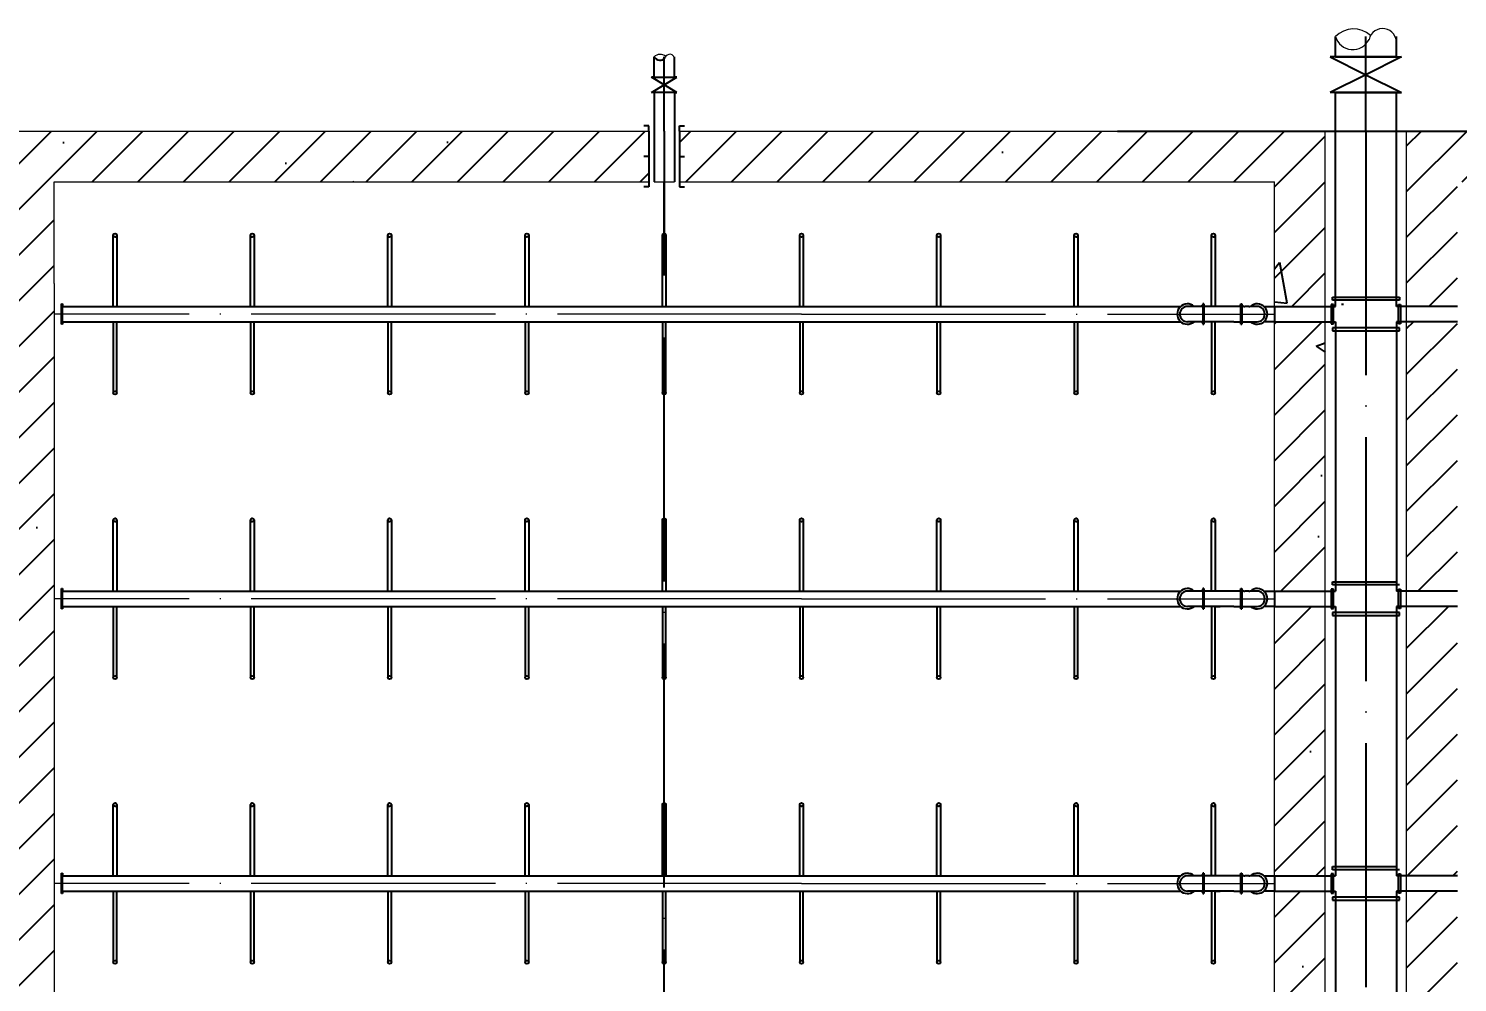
# Model space of a CAD drawing. Header units: millimetres. Extents: x 279 to 2876, y -494 to 1800.
# Drawn here: x 1136.1 to 1276.6, y 333.7 to 427.5 of the extents above; entities that cross this region are included whole.
import ezdxf

# ---------------------------------------------------------------- set-up
doc = ezdxf.new("R2010")
doc.units = ezdxf.units.MM
doc.linetypes.add('ACAD_ISO04W100', pattern=[30, 24, -3, 0, -3])
doc.layers.add('图层1', color=1, linetype='Continuous', lineweight=25, plot=False)
doc.layers.add('图层2', color=5, linetype='Continuous', lineweight=25, plot=False)
doc.layers.add('图层3', color=2, linetype='Continuous')
doc.styles.get("Standard").update_dxf_attribs({"font": 'txt', "bigfont": 'gbcbig.shx'})
doc.dimstyles.new('副本 ISO-25', dxfattribs={"dimtxt": 2.5, "dimasz": 2.5, "dimexe": 2, "dimexo": 2, "dimtad": 1, "dimlfac": 100, "dimtxsty": 'Standard', "dimblk": 'ARCHTICK', "dimcen": 2.5, "dimadec": 0, "dimazin": 0, "dimtfac": 1, "dimtmove": 0, "dimatfit": 3, "dimfxl": 1, "dimarcsym": 0})

# ---------------------------------------------------------------- blocks, each defined once
blk = doc.blocks.new('_ArchTick')
at = {"color": 0, "linetype": 'ByBlock', "const_width": 0.15}
blk.add_lwpolyline([(-0.5, -0.5), (0.5, 0.5)], dxfattribs=at)
blk = doc.blocks.new('*D76')
at = {"layer": '图层3', "color": 0, "lineweight": -2, "transparency": 16777216}
for p, q in [((1410.03, 417.44), (1410.03, 427.02)), ((1243.14, 417.44), (1412.03, 417.44)), ((1410.03, 412.44), (1410.03, 417.44)), ((1398.57, 412.44), (1412.03, 412.44))]:
    blk.add_line(p, q, dxfattribs=at)
at = {"layer": '图层3', "color": 0, "lineweight": -2, "transparency": 16777216, "xscale": 2.5, "yscale": 2.5, "zscale": 2.5}
for p, rotation in [((1410.03, 417.44), 90), ((1410.03, 412.44), 270)]:
    blk.add_blockref('_ArchTick', p, dxfattribs=dict(at, rotation=rotation))
at = {"layer": '图层3', "color": 0, "transparency": 16777216, "insert": (1408.15, 423.48), "char_height": 2.5, "attachment_point": 5, "rotation": 90}
blk.add_mtext('500', dxfattribs=at)

msp = doc.modelspace()

# ---------------------------------------------------------------- hatches: boundary and pattern name
at = {"layer": '图层3'}
h = msp.add_hatch(dxfattribs=at)
h.set_pattern_fill('ANSI31', color=256, style=0)
h.set_pattern_definition([(45, (155.4213, -677.7282), (-2.245064, 2.245064), [])])
h.paths.add_polyline_path([(1020.5659, 162.43685), (1020.5659, 157.43685), (1067.0659, 157.43685), (1067.0659, 162.43685)])
h.paths.add_polyline_path([(1070.0659, 162.43685), (1070.0659, 157.43685), (1116.5659, 157.43685), (1116.5659, 162.43685)])
h.paths.add_polyline_path([(1003.5659, 157.43685), (1016.5659, 157.43685), (1016.5659, 162.43685), (1008.5659, 162.43685), (1008.5659, 172.43685), (1008.5659, 174.68685), (1003.5659, 174.68685), (1003.5659, 167.43685), (1003.5659, 162.43685)])
h.paths.add_polyline_path([(1003.5659, 176.18685), (1008.5659, 176.18685), (1008.5659, 202.68685), (1003.5659, 202.68685)])
h.paths.add_polyline_path([(1008.5659, 407.43685), (1008.5659, 412.43685), (1022.26142, 412.43685), (1027.26379, 417.43685), (1003.5659, 417.43685), (1003.5659, 400.18685), (1008.5659, 400.18685), (1008.5659, 402.43685)])
h.paths.add_polyline_path([(1027.26379, 417.43685), (1022.26142, 412.43685), (1033.1433, 412.43685), (1038.14568, 417.43685)])
h.paths.add_polyline_path([(1038.14568, 417.43685), (1033.1433, 412.43685), (1067.0659, 412.43685), (1067.0659, 417.43685)])
h.paths.add_polyline_path([(1003.5659, 372.18685), (1008.5659, 372.18685), (1008.5659, 398.68685), (1003.5659, 398.68685)])
h.paths.add_polyline_path([(1008.5659, 370.68685), (1003.5659, 370.68685), (1003.5659, 344.18685), (1008.5659, 344.18685)])
h.paths.add_polyline_path([(1008.5659, 342.68685), (1003.5659, 342.68685), (1003.5659, 316.18685), (1008.5659, 316.18685)])
h.paths.add_polyline_path([(1008.5659, 314.68685), (1003.5659, 314.68685), (1003.5659, 288.18685), (1008.5659, 288.18685)])
h.paths.add_polyline_path([(1003.5659, 260.18685), (1008.5659, 260.18685), (1008.5659, 286.68685), (1003.5659, 286.68685)])
h.paths.add_polyline_path([(1003.5659, 232.18685), (1008.5659, 232.18685), (1008.5659, 258.68685), (1003.5659, 258.68685)])
h.paths.add_polyline_path([(1008.5659, 230.68685), (1003.5659, 230.68685), (1003.5659, 204.18685), (1008.5659, 204.18685)])
h.paths.add_polyline_path([(1133.5659, 407.43685), (1133.5659, 412.43685), (1133.5659, 417.43685), (1070.0659, 417.43685), (1070.0659, 412.43685), (1128.5659, 412.43685), (1128.5659, 402.43685), (1128.5659, 162.43685), (1120.5659, 162.43685), (1120.5659, 157.43685), (1133.5659, 157.43685)])
h.paths.add_polyline_path([(1138.5659, 412.43685), (1197.0659, 412.43685), (1197.0659, 417.43685), (1133.5659, 417.43685), (1133.5659, 412.43685), (1133.5659, 402.43685), (1133.5659, 157.43685), (1146.5659, 157.43685), (1146.5659, 162.43685), (1138.5659, 162.43685), (1138.5659, 402.43685)])
h.paths.add_polyline_path([(1258.5659, 412.43685), (1258.5659, 407.43685), (1258.5659, 402.43685), (1258.5659, 400.18685), (1263.5659, 400.18685), (1263.5659, 417.43685), (1200.0659, 417.43685), (1200.0659, 412.43685)])
h.paths.add_polyline_path([(1258.5659, 372.18685), (1263.5659, 372.18685), (1263.5659, 398.68685), (1258.5659, 398.68685)])
h.paths.add_polyline_path([(1258.5659, 344.18685), (1263.5659, 344.18685), (1263.5659, 370.68685), (1258.5659, 370.68685)])
h.paths.add_polyline_path([(1258.5659, 316.18685), (1263.5659, 316.18685), (1263.5659, 342.68685), (1258.5659, 342.68685)])
h.paths.add_polyline_path([(1258.5659, 288.18685), (1263.5659, 288.18685), (1263.5659, 314.68685), (1258.5659, 314.68685)])
h.paths.add_polyline_path([(1258.5659, 260.18685), (1263.5659, 260.18685), (1263.5659, 286.68685), (1258.5659, 286.68685)])
h.paths.add_polyline_path([(1263.5659, 258.68685), (1258.5659, 258.68685), (1258.5659, 232.18685), (1263.5659, 232.18685)])
h.paths.add_polyline_path([(1263.5659, 230.68685), (1258.5659, 230.68685), (1258.5659, 204.18685), (1263.5659, 204.18685)])
h.paths.add_polyline_path([(1258.5659, 176.18685), (1263.5659, 176.18685), (1263.5659, 202.68685), (1258.5659, 202.68685)])
h.paths.add_polyline_path([(1258.5659, 162.43685), (1250.5659, 162.43685), (1250.5659, 157.43685), (1263.5659, 157.43685), (1263.5659, 162.43685), (1263.5659, 172.43685), (1263.5659, 174.68685), (1258.5659, 174.68685)])
h.paths.add_polyline_path([(1246.5659, 157.43685), (1246.5659, 162.43685), (1200.0659, 162.43685), (1200.0659, 157.43685)])
h.paths.add_polyline_path([(1150.5659, 162.43685), (1150.5659, 157.43685), (1197.0659, 157.43685), (1197.0659, 162.43685)])
h.paths.add_polyline_path([(1276.56598, 162.43685), (1276.56598, 172.43685), (1276.56598, 174.68685), (1271.56598, 174.68685), (1271.56598, 167.43685), (1271.56598, 162.43685), (1271.56598, 157.43685), (1284.56598, 157.43685), (1284.56598, 162.43685)])
h.paths.add_polyline_path([(1288.56598, 162.43685), (1288.56598, 157.43685), (1335.06598, 157.43685), (1335.06598, 162.43685)])
h.paths.add_polyline_path([(1338.06598, 162.43685), (1338.06598, 157.43685), (1384.56598, 157.43685), (1384.56598, 162.43685)], flags=17)
h.paths.add_polyline_path([(1276.56598, 202.68685), (1271.56598, 202.68685), (1271.56598, 176.18685), (1276.56598, 176.18685)])
h.paths.add_polyline_path([(1271.56598, 204.18685), (1276.56598, 204.18685), (1276.56598, 230.68685), (1271.56598, 230.68685)])
h.paths.add_polyline_path([(1271.56598, 232.18685), (1276.56598, 232.18685), (1276.56598, 258.68685), (1271.56598, 258.68685)])
h.paths.add_polyline_path([(1276.56598, 286.68685), (1271.56598, 286.68685), (1271.56598, 260.18685), (1276.56598, 260.18685)])
h.paths.add_polyline_path([(1276.56598, 314.68685), (1271.56598, 314.68685), (1271.56598, 288.18685), (1276.56598, 288.18685)])
h.paths.add_polyline_path([(1271.56598, 316.18685), (1276.56598, 316.18685), (1276.56598, 342.68685), (1271.56598, 342.68685)])
h.paths.add_polyline_path([(1271.56598, 344.18685), (1276.56598, 344.18685), (1276.56598, 370.68685), (1271.56598, 370.68685)])
h.paths.add_polyline_path([(1276.56598, 398.68685), (1271.56598, 398.68685), (1271.56598, 372.18685), (1276.56598, 372.18685)])
h.paths.add_polyline_path([(1276.56598, 412.43685), (1335.06598, 412.43685), (1335.06598, 417.43685), (1271.56598, 417.43685), (1271.56598, 400.18685), (1276.56598, 400.18685), (1276.56598, 402.43685), (1276.56598, 407.43685)])
h.paths.add_polyline_path([(1338.06598, 417.43685), (1338.06598, 412.43685), (1396.56598, 412.43685), (1396.56598, 402.43685), (1396.56598, 162.43685), (1388.56598, 162.43685), (1388.56598, 157.43685), (1401.56598, 157.43685), (1401.56598, 407.43685), (1401.56598, 412.43685), (1401.56598, 417.43685)])
h = msp.add_hatch(dxfattribs=at)
h.set_pattern_fill('AR-CONC', color=256, scale=0.25, style=0)
h.set_pattern_definition([(50, (155.42, -677.73), (45.5462, -3.9848), [4.7625, -52.3875]), (355, (155.42, -677.73), (-8.8107, 47.7642), [3.81, -41.91]), (100.451, (159.217, -678.06), (36.7356, 43.7792), [4.0475, -44.5225]), (46.1842, (155.42, -665.03), (67.7698, -10.5106), [7.1437, -78.5812]), (96.6356, (161.07, -665.904), (59.351, 61.8564), [6.0713, -66.7837]), (351.184, (155.42, -665.03), (59.3512, 61.8563), [5.715, -62.865]), (21, (161.77, -668.203), (37.9037, -25.5664), [4.7625, -52.3875]), (326, (161.77, -668.203), (15.4505, 46.047), [3.81, -41.91]), (71.4514, (164.93, -670.334), (53.3541, 20.4807), [4.0475, -44.5225]), (37.5, (155.421, -677.728), (0.77215, 21.13876), [0, -41.402, 0, -42.545, 0, -42.06875]), (7.5, (155.421, -677.728), (16.70492, 25.04514), [0, -24.257, 0, -40.4495, 0, -16.03375]), (327.5, (141.26, -677.728), (33.89765, -1.43219), [0, -15.875, 0, -49.53, 0, -65.7225]), (317.5, (134.91, -677.728), (37.0323, 6.3566), [0, -20.6375, 0, -32.893, 0, -46.6725])])
h.paths.add_polyline_path([(1008.5659, 398.68685), (1003.5659, 398.68685), (1003.5659, 372.18685), (1008.5659, 372.18685)])
h.paths.add_polyline_path([(1008.5659, 412.43685), (1022.26142, 412.43685), (1027.26379, 417.43685), (1003.5659, 417.43685), (1003.5659, 400.18685), (1008.5659, 400.18685), (1008.5659, 402.43685), (1008.5659, 407.43685)])
h.paths.add_polyline_path([(1067.0659, 417.43685), (1038.14568, 417.43685), (1033.1433, 412.43685), (1067.0659, 412.43685)])
h.paths.add_polyline_path([(1038.14568, 417.43685), (1027.26379, 417.43685), (1022.26142, 412.43685), (1033.1433, 412.43685)])
h.paths.add_polyline_path([(1133.5659, 417.43685), (1070.0659, 417.43685), (1070.0659, 412.43685), (1128.5659, 412.43685), (1128.5659, 402.43685), (1128.5659, 162.43685), (1120.5659, 162.43685), (1120.5659, 157.43685), (1133.5659, 157.43685), (1133.5659, 407.43685), (1133.5659, 412.43685)])
h.paths.add_polyline_path([(1116.5659, 162.43685), (1070.0659, 162.43685), (1070.0659, 157.43685), (1116.5659, 157.43685)])
h.paths.add_polyline_path([(1067.0659, 162.43685), (1020.5659, 162.43685), (1020.5659, 157.43685), (1067.0659, 157.43685)])
h.paths.add_polyline_path([(1008.5659, 172.43685), (1008.5659, 174.68685), (1003.5659, 174.68685), (1003.5659, 167.43685), (1003.5659, 162.43685), (1003.5659, 157.43685), (1016.5659, 157.43685), (1016.5659, 162.43685), (1008.5659, 162.43685)])
h.paths.add_polyline_path([(1008.5659, 202.68685), (1003.5659, 202.68685), (1003.5659, 176.18685), (1008.5659, 176.18685)])
h.paths.add_polyline_path([(1008.5659, 230.68685), (1003.5659, 230.68685), (1003.5659, 204.18685), (1008.5659, 204.18685)])
h.paths.add_polyline_path([(1008.5659, 258.68685), (1003.5659, 258.68685), (1003.5659, 232.18685), (1008.5659, 232.18685)])
h.paths.add_polyline_path([(1008.5659, 286.68685), (1003.5659, 286.68685), (1003.5659, 260.18685), (1008.5659, 260.18685)])
h.paths.add_polyline_path([(1008.5659, 314.68685), (1003.5659, 314.68685), (1003.5659, 288.18685), (1008.5659, 288.18685)])
h.paths.add_polyline_path([(1008.5659, 342.68685), (1003.5659, 342.68685), (1003.5659, 316.18685), (1008.5659, 316.18685)])
h.paths.add_polyline_path([(1008.5659, 370.68685), (1003.5659, 370.68685), (1003.5659, 344.18685), (1008.5659, 344.18685)])
h.paths.add_polyline_path([(1138.5659, 402.43685), (1138.5659, 412.43685), (1197.0659, 412.43685), (1197.0659, 417.43685), (1133.5659, 417.43685), (1133.5659, 412.43685), (1133.5659, 402.43685), (1133.5659, 157.43685), (1146.5659, 157.43685), (1146.5659, 162.43685), (1138.5659, 162.43685)])
h.paths.add_polyline_path([(1263.5659, 417.43685), (1200.0659, 417.43685), (1200.0659, 412.43685), (1258.5659, 412.43685), (1258.5659, 407.43685), (1258.5659, 402.43685), (1258.5659, 400.18685), (1263.5659, 400.18685)])
h.paths.add_polyline_path([(1263.5659, 398.68685), (1258.5659, 398.68685), (1258.5659, 372.18685), (1263.5659, 372.18685)])
h.paths.add_polyline_path([(1263.5659, 370.68685), (1258.5659, 370.68685), (1258.5659, 344.18685), (1263.5659, 344.18685)])
h.paths.add_polyline_path([(1263.5659, 342.68685), (1258.5659, 342.68685), (1258.5659, 316.18685), (1263.5659, 316.18685)])
h.paths.add_polyline_path([(1276.56598, 342.68685), (1271.56598, 342.68685), (1271.56598, 316.18685), (1276.56598, 316.18685)])
h.paths.add_polyline_path([(1276.56598, 370.68685), (1271.56598, 370.68685), (1271.56598, 344.18685), (1276.56598, 344.18685)])
h.paths.add_polyline_path([(1276.56598, 398.68685), (1271.56598, 398.68685), (1271.56598, 372.18685), (1276.56598, 372.18685)])
h.paths.add_polyline_path([(1276.56598, 412.43685), (1335.06598, 412.43685), (1335.06598, 417.43685), (1271.56598, 417.43685), (1271.56598, 400.18685), (1276.56598, 400.18685), (1276.56598, 402.43685), (1276.56598, 407.43685)])
h.paths.add_polyline_path([(1263.5659, 314.68685), (1258.5659, 314.68685), (1258.5659, 288.18685), (1263.5659, 288.18685)])
h.paths.add_polyline_path([(1276.56598, 314.68685), (1271.56598, 314.68685), (1271.56598, 288.18685), (1276.56598, 288.18685)])
h.paths.add_polyline_path([(1276.56598, 286.68685), (1271.56598, 286.68685), (1271.56598, 260.18685), (1276.56598, 260.18685)])
h.paths.add_polyline_path([(1263.5659, 286.68685), (1258.5659, 286.68685), (1258.5659, 260.18685), (1263.5659, 260.18685)])
h.paths.add_polyline_path([(1263.5659, 258.68685), (1258.5659, 258.68685), (1258.5659, 232.18685), (1263.5659, 232.18685)])
h.paths.add_polyline_path([(1276.56598, 258.68685), (1271.56598, 258.68685), (1271.56598, 232.18685), (1276.56598, 232.18685)])
h.paths.add_polyline_path([(1276.56598, 230.68685), (1271.56598, 230.68685), (1271.56598, 204.18685), (1276.56598, 204.18685)])
h.paths.add_polyline_path([(1263.5659, 230.68685), (1258.5659, 230.68685), (1258.5659, 204.18685), (1263.5659, 204.18685)])
h.paths.add_polyline_path([(1263.5659, 202.68685), (1258.5659, 202.68685), (1258.5659, 176.18685), (1263.5659, 176.18685)])
h.paths.add_polyline_path([(1276.56598, 202.68685), (1271.56598, 202.68685), (1271.56598, 176.18685), (1276.56598, 176.18685)])
h.paths.add_polyline_path([(1246.5659, 162.43685), (1200.0659, 162.43685), (1200.0659, 157.43685), (1246.5659, 157.43685)])
h.paths.add_polyline_path([(1263.5659, 162.43685), (1263.5659, 172.43685), (1263.5659, 174.68685), (1258.5659, 174.68685), (1258.5659, 162.43685), (1250.5659, 162.43685), (1250.5659, 157.43685), (1263.5659, 157.43685)])
h.paths.add_polyline_path([(1284.56598, 162.43685), (1276.56598, 162.43685), (1276.56598, 172.43685), (1276.56598, 174.68685), (1271.56598, 174.68685), (1271.56598, 167.43685), (1271.56598, 162.43685), (1271.56598, 157.43685), (1284.56598, 157.43685)])
h.paths.add_polyline_path([(1335.06598, 162.43685), (1288.56598, 162.43685), (1288.56598, 157.43685), (1335.06598, 157.43685)])
h.paths.add_polyline_path([(1197.0659, 162.43685), (1150.5659, 162.43685), (1150.5659, 157.43685), (1197.0659, 157.43685)])
h.paths.add_polyline_path([(1384.56598, 162.43685), (1338.06598, 162.43685), (1338.06598, 157.43685), (1384.56598, 157.43685)])
h.paths.add_polyline_path([(1401.56598, 407.43685), (1401.56598, 412.43685), (1401.56598, 417.43685), (1338.06598, 417.43685), (1338.06598, 412.43685), (1396.56598, 412.43685), (1396.56598, 402.43685), (1396.56598, 162.43685), (1388.56598, 162.43685), (1388.56598, 157.43685), (1401.56598, 157.43685)])

# ---------------------------------------------------------------- linework, layer by layer
for p, q in [((1197.5659, 422.72054), (1197.5659, 424.72054)), ((1199.5659, 422.72054), (1199.5659, 424.72054)), ((1197.5659, 422.72054), (1197.3159, 422.72054)), ((1199.8159, 421.22054), (1197.3159, 422.72054)), ((1197.3159, 421.22054), (1199.8159, 422.72054)), ((1197.5659, 422.72054), (1199.5659, 422.72054)), ((1199.8159, 422.72054), (1199.5659, 422.72054)), ((1197.5659, 421.22054), (1197.3159, 421.22054)), ((1199.5659, 421.22054), (1197.5659, 421.22054)), ((1197.5659, 421.22054), (1197.5659, 420.72054)), ((1197.5659, 420.72054), (1197.5659, 412.43685)), ((1199.5659, 421.22054), (1199.8159, 421.22054)), ((1199.5659, 421.22054), (1199.5659, 420.72054)), ((1199.5659, 420.72054), (1199.5659, 412.43685)), ((1199.5659, 420.72054), (1199.5659, 412.43685)), ((1197.0659, 417.93685), (1196.5659, 417.93685)), ((1197.0659, 417.43685), (1197.0659, 417.93685)), ((1197.0659, 417.43685), (1197.0659, 412.43685)), ((1200.0659, 417.43685), (1200.0659, 417.93685)), ((1200.0659, 417.93685), (1200.5659, 417.93685)), ((1200.0659, 417.43685), (1200.0659, 412.43685)), ((1197.0659, 414.93685), (1196.5659, 414.93685)), ((1200.0659, 414.93685), (1200.5659, 414.93685)), ((1197.0659, 411.93685), (1196.5659, 411.93685)), ((1197.0659, 412.43685), (1197.0659, 411.93685)), ((1200.0659, 412.43685), (1200.0659, 411.93685)), ((1200.0659, 411.93685), (1200.5659, 411.93685)), ((1263.5659, 400.18685), (1264.56594, 400.18685)), ((1271.56598, 400.18685), (1270.56594, 400.18685))]:
    msp.add_line(p, q)
at = {"lineweight": 0}
for p, q in [((1133.5659, 417.43685), (1197.0659, 417.43685)), ((1200.0659, 417.43685), (1263.5659, 417.43685)), ((1263.5659, 167.43685), (1263.5659, 417.43685)), ((1263.5659, 167.43685), (1263.5659, 417.43685)), ((1335.06598, 417.43685), (1271.56598, 417.43685)), ((1271.56598, 167.43685), (1271.56598, 417.43685)), ((1271.56598, 167.43685), (1271.56598, 417.43685)), ((1138.5659, 402.43685), (1138.5659, 412.43685)), ((1138.5659, 412.43685), (1197.0659, 412.43685)), ((1197.5659, 412.43685), (1199.5659, 412.43685)), ((1200.0659, 412.43685), (1258.5659, 412.43685)), ((1258.5659, 407.43685), (1258.5659, 412.43685)), ((1258.5659, 402.43685), (1258.5659, 407.43685)), ((1138.5659, 402.43685), (1138.5659, 162.43685)), ((1258.5659, 162.43685), (1258.5659, 402.43685))]:
    msp.add_line(p, q, dxfattribs=at)
at = {"linetype": 'ACAD_ISO04W100'}
for p, q in [((1198.5659, 417.43685), (1198.5659, 407.36185)), ((1267.56594, 417.43685), (1267.56594, 144.43685)), ((1267.56594, 417.43685), (1267.56594, 144.43685)), ((1198.5659, 162.43685), (1198.5659, 412.43685))]:
    msp.add_line(p, q, dxfattribs=at)
at = {"linetype": 'ACAD_ISO04W100', "lineweight": 0}
for p, q in [((1212.0659, 399.43685), (1138.5659, 399.43685)), ((1212.0659, 399.43685), (1258.5659, 399.43685)), ((1212.0659, 371.43685), (1138.5659, 371.43685)), ((1212.0659, 371.43685), (1258.5659, 371.43685)), ((1212.0659, 343.43685), (1138.5659, 343.43685)), ((1212.0659, 343.43685), (1258.5659, 343.43685))]:
    msp.add_line(p, q, dxfattribs=at)
at = {"color": 5, "lineweight": 0}
for centre, radius, start, end in [((1266.34946, 424.99854), 2.47916, 47.6134, 136.0054018), ((1269.20547, 426.14999), 1.36586, 354.9089109, 167.009705), ((1266.27097, 427.2256), 1.77826, 196.4999627, 334.3921867)]:
    msp.add_arc(centre, radius, start, end, dxfattribs=at)
at = {"lineweight": 0}
for centre, radius, start, end in [((1198.16189, 424.14934), 0.82552, 47.6134, 136.2166224), ((1199.11289, 424.53275), 0.45481, 354.9089109, 167.009705)]:
    msp.add_arc(centre, radius, start, end, dxfattribs=at)
at = {"layer": '图层1'}
for p, q in [((1251.62556, 400.43685), (1251.52556, 400.43685)), ((1251.52556, 400.43685), (1251.52556, 398.72814)), ((1251.52556, 400.43685), (1251.52556, 398.43545)), ((1251.52556, 400.43685), (1251.62556, 400.43685)), ((1251.62556, 400.28685), (1251.62556, 400.43685)), ((1251.62556, 400.43685), (1251.62556, 398.43545)), ((1255.27101, 400.18685), (1255.27101, 400.43685)), ((1255.27101, 400.43685), (1255.37101, 400.43685)), ((1255.27101, 400.43685), (1255.27101, 398.43545)), ((1255.27101, 400.43685), (1255.37101, 400.43685)), ((1255.37101, 400.43685), (1255.37101, 400.18685)), ((1255.37101, 400.43685), (1255.37101, 398.43545)), ((1254.5659, 400.18685), (1250.01865, 400.18685)), ((1251.47556, 400.28685), (1251.47556, 400.30685)), ((1251.47556, 400.30685), (1251.50056, 400.30685)), ((1251.50056, 400.28685), (1251.47556, 400.28685)), ((1251.50056, 400.30685), (1251.50056, 400.32685)), ((1251.50056, 400.32685), (1251.51056, 400.32685)), ((1251.50056, 400.30685), (1251.50056, 400.28685)), ((1251.50056, 400.28685), (1251.50056, 400.26685)), ((1251.50056, 400.26685), (1251.51056, 400.26685)), ((1251.51056, 400.32685), (1251.51056, 400.30685)), ((1251.51056, 400.30685), (1251.52556, 400.30685)), ((1251.51056, 400.28685), (1251.51056, 400.30685)), ((1251.52556, 400.28685), (1251.51056, 400.28685)), ((1251.51056, 400.26685), (1251.51056, 400.28685)), ((1251.52556, 400.28685), (1251.52556, 400.18685)), ((1251.62556, 400.30685), (1251.64556, 400.30685)), ((1251.62556, 400.18685), (1251.62556, 400.28685)), ((1251.64556, 400.28685), (1251.62556, 400.28685)), ((1251.62556, 398.43685), (1251.62556, 400.18685)), ((1251.64556, 400.30685), (1251.64556, 400.28685)), ((1254.9659, 400.18685), (1254.5659, 400.18685)), ((1255.5659, 400.18685), (1254.9659, 400.18685)), ((1255.22101, 400.28685), (1255.22101, 400.30685)), ((1255.22101, 400.30685), (1255.24601, 400.30685)), ((1255.24601, 400.28685), (1255.22101, 400.28685)), ((1255.24601, 400.30685), (1255.24601, 400.32685)), ((1255.24601, 400.32685), (1255.25601, 400.32685)), ((1255.24601, 400.30685), (1255.24601, 400.28685)), ((1255.24601, 400.28685), (1255.24601, 400.26685)), ((1255.24601, 400.26685), (1255.25601, 400.26685)), ((1255.25601, 400.32685), (1255.25601, 400.30685)), ((1255.25601, 400.30685), (1255.27101, 400.30685)), ((1255.25601, 400.28685), (1255.25601, 400.30685)), ((1255.27101, 400.28685), (1255.25601, 400.28685)), ((1255.25601, 400.26685), (1255.25601, 400.28685)), ((1255.27101, 400.28685), (1255.27101, 400.18685)), ((1255.27101, 398.43685), (1255.27101, 400.18685)), ((1255.37101, 400.30685), (1255.39101, 400.30685)), ((1255.39101, 400.28685), (1255.37101, 400.28685)), ((1255.37101, 398.68685), (1255.37101, 400.18685)), ((1255.39101, 400.30685), (1255.39101, 400.28685)), ((1255.5659, 400.18685), (1255.6659, 400.18685)), ((1256.0659, 400.18685), (1255.6659, 400.18685)), ((1256.0659, 400.18685), (1256.1659, 400.18685)), ((1256.87607, 400.18685), (1256.1659, 400.18685)), ((1257.53751, 400.18685), (1257.5659, 400.18685)), ((1257.5659, 400.18685), (1258.5659, 400.18685)), ((1258.5659, 400.18685), (1258.5659, 398.68685)), ((1254.5659, 398.68685), (1250.01865, 398.68685)), ((1251.50056, 398.58545), (1251.47556, 398.58545)), ((1251.47556, 398.58545), (1251.47556, 398.56545)), ((1251.47556, 398.56545), (1251.50056, 398.56545)), ((1251.50056, 398.58545), (1251.50056, 398.60545)), ((1251.50056, 398.60545), (1251.51056, 398.60545)), ((1251.50056, 398.56545), (1251.50056, 398.58545)), ((1251.50056, 398.56545), (1251.50056, 398.54545)), ((1251.50056, 398.54545), (1251.51056, 398.54545)), ((1251.51056, 398.60545), (1251.51056, 398.58545)), ((1251.52556, 398.58545), (1251.51056, 398.58545)), ((1251.51056, 398.58545), (1251.51056, 398.56545)), ((1251.51056, 398.56545), (1251.52556, 398.56545)), ((1251.51056, 398.54545), (1251.51056, 398.56545)), ((1251.52556, 398.72814), (1251.52556, 398.68685)), ((1251.52556, 398.68685), (1251.52556, 398.43685)), ((1251.52556, 398.43685), (1251.62556, 398.43685)), ((1251.52556, 398.43545), (1251.62556, 398.43545)), ((1251.64556, 398.58545), (1251.62556, 398.58545)), ((1251.62556, 398.56545), (1251.64556, 398.56545)), ((1251.64556, 398.56545), (1251.64556, 398.58545)), ((1254.5659, 398.68685), (1254.9659, 398.68685)), ((1254.9659, 398.68685), (1255.5659, 398.68685)), ((1255.24601, 398.58545), (1255.22101, 398.58545)), ((1255.22101, 398.58545), (1255.22101, 398.56545)), ((1255.22101, 398.56545), (1255.24601, 398.56545)), ((1255.24601, 398.58545), (1255.24601, 398.60545)), ((1255.24601, 398.60545), (1255.25601, 398.60545)), ((1255.24601, 398.56545), (1255.24601, 398.58545)), ((1255.24601, 398.56545), (1255.24601, 398.54545)), ((1255.24601, 398.54545), (1255.25601, 398.54545)), ((1255.25601, 398.60545), (1255.25601, 398.58545)), ((1255.27101, 398.58545), (1255.25601, 398.58545)), ((1255.25601, 398.58545), (1255.25601, 398.56545)), ((1255.25601, 398.56545), (1255.27101, 398.56545)), ((1255.25601, 398.54545), (1255.25601, 398.56545)), ((1255.27101, 398.68685), (1255.27101, 398.43685)), ((1255.37101, 398.43685), (1255.27101, 398.43685)), ((1255.27101, 398.43685), (1255.37101, 398.43685)), ((1255.27101, 398.43545), (1255.37101, 398.43545)), ((1255.37101, 398.68685), (1255.37101, 398.43685)), ((1255.37101, 398.43685), (1255.37101, 398.68685)), ((1255.39101, 398.58545), (1255.37101, 398.58545)), ((1255.37101, 398.56545), (1255.39101, 398.56545)), ((1255.39101, 398.56545), (1255.39101, 398.58545)), ((1255.5659, 398.68685), (1255.6659, 398.68685)), ((1255.6659, 398.68685), (1256.0659, 398.68685)), ((1256.0659, 398.68685), (1256.1659, 398.68685)), ((1256.1659, 398.68685), (1256.8659, 398.68685)), ((1257.5659, 398.68685), (1257.53751, 398.68685)), ((1258.5659, 398.68685), (1257.5659, 398.68685)), ((1251.50056, 372.30685), (1251.50056, 372.32685)), ((1251.50056, 372.32685), (1251.51056, 372.32685)), ((1251.51056, 372.32685), (1251.51056, 372.30685)), ((1251.62556, 372.43685), (1251.52556, 372.43685)), ((1251.52556, 372.43685), (1251.52556, 370.72814)), ((1251.52556, 372.43685), (1251.52556, 370.43545)), ((1251.52556, 372.43685), (1251.62556, 372.43685)), ((1251.62556, 372.28685), (1251.62556, 372.43685)), ((1251.62556, 372.43685), (1251.62556, 370.43545)), ((1255.24601, 372.30685), (1255.24601, 372.32685)), ((1255.24601, 372.32685), (1255.25601, 372.32685)), ((1255.25601, 372.32685), (1255.25601, 372.30685)), ((1255.27101, 372.18685), (1255.27101, 372.43685)), ((1255.27101, 372.43685), (1255.37101, 372.43685)), ((1255.27101, 372.43685), (1255.27101, 370.43545)), ((1255.27101, 372.43685), (1255.37101, 372.43685)), ((1255.37101, 372.43685), (1255.37101, 372.18685)), ((1255.37101, 372.43685), (1255.37101, 370.43545)), ((1254.5659, 372.18685), (1250.01865, 372.18685)), ((1251.47556, 372.28685), (1251.47556, 372.30685)), ((1251.47556, 372.30685), (1251.50056, 372.30685)), ((1251.50056, 372.28685), (1251.47556, 372.28685)), ((1251.50056, 372.30685), (1251.50056, 372.28685)), ((1251.50056, 372.28685), (1251.50056, 372.26685)), ((1251.50056, 372.26685), (1251.51056, 372.26685)), ((1251.51056, 372.30685), (1251.52556, 372.30685)), ((1251.51056, 372.28685), (1251.51056, 372.30685)), ((1251.52556, 372.28685), (1251.51056, 372.28685)), ((1251.51056, 372.26685), (1251.51056, 372.28685)), ((1251.52556, 372.28685), (1251.52556, 372.18685)), ((1251.62556, 372.30685), (1251.64556, 372.30685)), ((1251.62556, 372.18685), (1251.62556, 372.28685)), ((1251.64556, 372.28685), (1251.62556, 372.28685)), ((1251.62556, 370.43685), (1251.62556, 372.18685)), ((1251.64556, 372.30685), (1251.64556, 372.28685)), ((1254.9659, 372.18685), (1254.5659, 372.18685)), ((1255.5659, 372.18685), (1254.9659, 372.18685)), ((1255.22101, 372.28685), (1255.22101, 372.30685)), ((1255.22101, 372.30685), (1255.24601, 372.30685)), ((1255.24601, 372.28685), (1255.22101, 372.28685)), ((1255.24601, 372.30685), (1255.24601, 372.28685)), ((1255.24601, 372.28685), (1255.24601, 372.26685)), ((1255.24601, 372.26685), (1255.25601, 372.26685)), ((1255.25601, 372.30685), (1255.27101, 372.30685)), ((1255.25601, 372.28685), (1255.25601, 372.30685)), ((1255.27101, 372.28685), (1255.25601, 372.28685)), ((1255.25601, 372.26685), (1255.25601, 372.28685)), ((1255.27101, 372.28685), (1255.27101, 372.18685)), ((1255.27101, 370.43685), (1255.27101, 372.18685)), ((1255.37101, 372.30685), (1255.39101, 372.30685)), ((1255.39101, 372.28685), (1255.37101, 372.28685)), ((1255.37101, 370.68685), (1255.37101, 372.18685)), ((1255.39101, 372.30685), (1255.39101, 372.28685)), ((1255.5659, 372.18685), (1255.6659, 372.18685)), ((1256.0659, 372.18685), (1255.6659, 372.18685)), ((1256.0659, 372.18685), (1256.1659, 372.18685)), ((1256.87607, 372.18685), (1256.1659, 372.18685)), ((1257.53751, 372.18685), (1257.5659, 372.18685)), ((1257.5659, 372.18685), (1258.5659, 372.18685)), ((1258.5659, 372.18685), (1258.5659, 370.68685)), ((1254.5659, 370.68685), (1250.01865, 370.68685)), ((1251.50056, 370.58545), (1251.47556, 370.58545)), ((1251.47556, 370.58545), (1251.47556, 370.56545)), ((1251.47556, 370.56545), (1251.50056, 370.56545)), ((1251.50056, 370.58545), (1251.50056, 370.60545)), ((1251.50056, 370.60545), (1251.51056, 370.60545)), ((1251.50056, 370.56545), (1251.50056, 370.58545)), ((1251.50056, 370.56545), (1251.50056, 370.54545)), ((1251.50056, 370.54545), (1251.51056, 370.54545)), ((1251.51056, 370.60545), (1251.51056, 370.58545)), ((1251.52556, 370.58545), (1251.51056, 370.58545)), ((1251.51056, 370.58545), (1251.51056, 370.56545)), ((1251.51056, 370.56545), (1251.52556, 370.56545)), ((1251.51056, 370.54545), (1251.51056, 370.56545)), ((1251.52556, 370.72814), (1251.52556, 370.68685)), ((1251.52556, 370.68685), (1251.52556, 370.43685)), ((1251.52556, 370.43685), (1251.62556, 370.43685)), ((1251.52556, 370.43545), (1251.62556, 370.43545)), ((1251.64556, 370.58545), (1251.62556, 370.58545)), ((1251.62556, 370.56545), (1251.64556, 370.56545)), ((1251.64556, 370.56545), (1251.64556, 370.58545)), ((1254.5659, 370.68685), (1254.9659, 370.68685)), ((1254.9659, 370.68685), (1255.5659, 370.68685)), ((1255.24601, 370.58545), (1255.22101, 370.58545)), ((1255.22101, 370.58545), (1255.22101, 370.56545)), ((1255.22101, 370.56545), (1255.24601, 370.56545)), ((1255.24601, 370.58545), (1255.24601, 370.60545)), ((1255.24601, 370.60545), (1255.25601, 370.60545)), ((1255.24601, 370.56545), (1255.24601, 370.58545)), ((1255.24601, 370.56545), (1255.24601, 370.54545)), ((1255.24601, 370.54545), (1255.25601, 370.54545)), ((1255.25601, 370.60545), (1255.25601, 370.58545)), ((1255.27101, 370.58545), (1255.25601, 370.58545)), ((1255.25601, 370.58545), (1255.25601, 370.56545)), ((1255.25601, 370.56545), (1255.27101, 370.56545)), ((1255.25601, 370.54545), (1255.25601, 370.56545)), ((1255.27101, 370.68685), (1255.27101, 370.43685)), ((1255.37101, 370.43685), (1255.27101, 370.43685)), ((1255.27101, 370.43685), (1255.37101, 370.43685)), ((1255.27101, 370.43545), (1255.37101, 370.43545)), ((1255.37101, 370.68685), (1255.37101, 370.43685)), ((1255.37101, 370.43685), (1255.37101, 370.68685)), ((1255.39101, 370.58545), (1255.37101, 370.58545)), ((1255.37101, 370.56545), (1255.39101, 370.56545)), ((1255.39101, 370.56545), (1255.39101, 370.58545)), ((1255.5659, 370.68685), (1255.6659, 370.68685)), ((1255.6659, 370.68685), (1256.0659, 370.68685)), ((1256.0659, 370.68685), (1256.1659, 370.68685)), ((1256.1659, 370.68685), (1256.8659, 370.68685)), ((1257.5659, 370.68685), (1257.53751, 370.68685)), ((1258.5659, 370.68685), (1257.5659, 370.68685)), ((1251.47556, 344.28685), (1251.47556, 344.30685)), ((1251.47556, 344.30685), (1251.50056, 344.30685)), ((1251.50056, 344.28685), (1251.47556, 344.28685)), ((1251.50056, 344.30685), (1251.50056, 344.32685)), ((1251.50056, 344.32685), (1251.51056, 344.32685)), ((1251.50056, 344.30685), (1251.50056, 344.28685)), ((1251.50056, 344.28685), (1251.50056, 344.26685)), ((1251.50056, 344.26685), (1251.51056, 344.26685)), ((1251.51056, 344.32685), (1251.51056, 344.30685)), ((1251.51056, 344.30685), (1251.52556, 344.30685)), ((1251.51056, 344.28685), (1251.51056, 344.30685)), ((1251.52556, 344.28685), (1251.51056, 344.28685)), ((1251.51056, 344.26685), (1251.51056, 344.28685)), ((1251.62556, 344.43685), (1251.52556, 344.43685)), ((1251.52556, 344.43685), (1251.52556, 342.72814)), ((1251.52556, 344.43685), (1251.52556, 342.43545)), ((1251.52556, 344.43685), (1251.62556, 344.43685)), ((1251.52556, 344.28685), (1251.52556, 344.18685)), ((1251.62556, 344.28685), (1251.62556, 344.43685)), ((1251.62556, 344.43685), (1251.62556, 342.43545)), ((1251.62556, 344.30685), (1251.64556, 344.30685)), ((1251.62556, 344.18685), (1251.62556, 344.28685)), ((1251.64556, 344.28685), (1251.62556, 344.28685)), ((1251.64556, 344.30685), (1251.64556, 344.28685)), ((1255.22101, 344.28685), (1255.22101, 344.30685)), ((1255.22101, 344.30685), (1255.24601, 344.30685)), ((1255.24601, 344.28685), (1255.22101, 344.28685)), ((1255.24601, 344.30685), (1255.24601, 344.32685)), ((1255.24601, 344.32685), (1255.25601, 344.32685)), ((1255.24601, 344.30685), (1255.24601, 344.28685)), ((1255.24601, 344.28685), (1255.24601, 344.26685)), ((1255.24601, 344.26685), (1255.25601, 344.26685)), ((1255.25601, 344.32685), (1255.25601, 344.30685)), ((1255.25601, 344.30685), (1255.27101, 344.30685)), ((1255.25601, 344.28685), (1255.25601, 344.30685)), ((1255.27101, 344.28685), (1255.25601, 344.28685)), ((1255.25601, 344.26685), (1255.25601, 344.28685)), ((1255.27101, 344.18685), (1255.27101, 344.43685)), ((1255.27101, 344.43685), (1255.37101, 344.43685)), ((1255.27101, 344.43685), (1255.27101, 342.43545)), ((1255.27101, 344.43685), (1255.37101, 344.43685)), ((1255.27101, 344.28685), (1255.27101, 344.18685)), ((1255.37101, 344.43685), (1255.37101, 344.18685)), ((1255.37101, 344.43685), (1255.37101, 342.43545)), ((1255.37101, 344.30685), (1255.39101, 344.30685)), ((1255.39101, 344.28685), (1255.37101, 344.28685)), ((1255.39101, 344.30685), (1255.39101, 344.28685)), ((1254.5659, 344.18685), (1250.01865, 344.18685)), ((1251.62556, 342.43685), (1251.62556, 344.18685)), ((1254.9659, 344.18685), (1254.5659, 344.18685)), ((1255.5659, 344.18685), (1254.9659, 344.18685)), ((1255.27101, 342.43685), (1255.27101, 344.18685)), ((1255.37101, 342.68685), (1255.37101, 344.18685)), ((1255.5659, 344.18685), (1255.6659, 344.18685)), ((1256.0659, 344.18685), (1255.6659, 344.18685)), ((1256.0659, 344.18685), (1256.1659, 344.18685)), ((1256.87607, 344.18685), (1256.1659, 344.18685)), ((1257.53751, 344.18685), (1257.5659, 344.18685)), ((1257.5659, 344.18685), (1258.5659, 344.18685)), ((1258.5659, 344.18685), (1258.5659, 342.68685)), ((1254.5659, 342.68685), (1250.01865, 342.68685)), ((1251.50056, 342.58545), (1251.47556, 342.58545)), ((1251.47556, 342.58545), (1251.47556, 342.56545)), ((1251.47556, 342.56545), (1251.50056, 342.56545)), ((1251.50056, 342.58545), (1251.50056, 342.60545)), ((1251.50056, 342.60545), (1251.51056, 342.60545)), ((1251.50056, 342.56545), (1251.50056, 342.58545)), ((1251.50056, 342.56545), (1251.50056, 342.54545)), ((1251.50056, 342.54545), (1251.51056, 342.54545)), ((1251.51056, 342.60545), (1251.51056, 342.58545)), ((1251.52556, 342.58545), (1251.51056, 342.58545)), ((1251.51056, 342.58545), (1251.51056, 342.56545)), ((1251.51056, 342.56545), (1251.52556, 342.56545)), ((1251.51056, 342.54545), (1251.51056, 342.56545)), ((1251.52556, 342.72814), (1251.52556, 342.68685)), ((1251.52556, 342.68685), (1251.52556, 342.43685)), ((1251.52556, 342.43685), (1251.62556, 342.43685)), ((1251.52556, 342.43545), (1251.62556, 342.43545)), ((1251.64556, 342.58545), (1251.62556, 342.58545)), ((1251.62556, 342.56545), (1251.64556, 342.56545)), ((1251.64556, 342.56545), (1251.64556, 342.58545)), ((1254.5659, 342.68685), (1254.9659, 342.68685)), ((1254.9659, 342.68685), (1255.5659, 342.68685)), ((1255.24601, 342.58545), (1255.22101, 342.58545)), ((1255.22101, 342.58545), (1255.22101, 342.56545)), ((1255.22101, 342.56545), (1255.24601, 342.56545)), ((1255.24601, 342.58545), (1255.24601, 342.60545)), ((1255.24601, 342.60545), (1255.25601, 342.60545)), ((1255.24601, 342.56545), (1255.24601, 342.58545)), ((1255.24601, 342.56545), (1255.24601, 342.54545)), ((1255.24601, 342.54545), (1255.25601, 342.54545)), ((1255.25601, 342.60545), (1255.25601, 342.58545)), ((1255.27101, 342.58545), (1255.25601, 342.58545)), ((1255.25601, 342.58545), (1255.25601, 342.56545)), ((1255.25601, 342.56545), (1255.27101, 342.56545)), ((1255.25601, 342.54545), (1255.25601, 342.56545)), ((1255.27101, 342.68685), (1255.27101, 342.43685)), ((1255.37101, 342.43685), (1255.27101, 342.43685)), ((1255.27101, 342.43685), (1255.37101, 342.43685)), ((1255.27101, 342.43545), (1255.37101, 342.43545)), ((1255.37101, 342.68685), (1255.37101, 342.43685)), ((1255.37101, 342.43685), (1255.37101, 342.68685)), ((1255.39101, 342.58545), (1255.37101, 342.58545)), ((1255.37101, 342.56545), (1255.39101, 342.56545)), ((1255.39101, 342.56545), (1255.39101, 342.58545)), ((1255.5659, 342.68685), (1255.6659, 342.68685)), ((1255.6659, 342.68685), (1256.0659, 342.68685)), ((1256.0659, 342.68685), (1256.1659, 342.68685)), ((1256.1659, 342.68685), (1256.8659, 342.68685)), ((1257.5659, 342.68685), (1257.53751, 342.68685)), ((1258.5659, 342.68685), (1257.5659, 342.68685))]:
    msp.add_line(p, q, dxfattribs=at)
for centre, radius, start, end in [((1250.01865, 399.43685), 1, 48.5903779, 311.4096221), ((1256.87607, 399.43685), 1, 228.5903779, 131.4096221), ((1250.01865, 399.43685), 0.75, 90, 270), ((1256.87607, 399.43685), 0.75, 270, 90), ((1250.01865, 371.43685), 1, 48.5903779, 311.4096221), ((1256.87607, 371.43685), 1, 228.5903779, 131.4096221), ((1250.01865, 371.43685), 0.75, 90, 270), ((1256.87607, 371.43685), 0.75, 270, 90), ((1250.01865, 343.43685), 1, 48.5903779, 311.4096221), ((1256.87607, 343.43685), 1, 228.5903779, 131.4096221), ((1250.01865, 343.43685), 0.75, 90, 270), ((1256.87607, 343.43685), 0.75, 270, 90)]:
    msp.add_arc(centre, radius, start, end, dxfattribs=at)
at = {"layer": '图层2'}
for p, q in [((1264.56594, 425.72054), (1264.56594, 426.72054)), ((1264.56594, 425.72054), (1264.56594, 426.72054)), ((1264.56594, 424.72054), (1264.56594, 425.72054)), ((1264.56594, 424.72054), (1264.56594, 425.72054)), ((1270.56594, 425.72054), (1270.56594, 426.72054)), ((1270.56594, 425.72054), (1270.56594, 426.72054)), ((1270.56594, 424.72054), (1270.56594, 425.72054)), ((1270.56594, 424.72054), (1270.56594, 425.72054)), ((1264.56594, 424.72054), (1264.06594, 424.72054)), ((1264.06594, 424.72054), (1267.56594, 422.97054)), ((1264.56594, 424.72054), (1264.06594, 424.72054)), ((1264.06594, 424.72054), (1267.56594, 422.97054)), ((1270.56594, 424.72054), (1264.56594, 424.72054)), ((1264.56594, 424.72054), (1270.56594, 424.72054)), ((1271.06594, 424.72054), (1267.56594, 422.97054)), ((1271.06594, 424.72054), (1267.56594, 422.97054)), ((1270.56594, 424.72054), (1271.06594, 424.72054)), ((1270.56594, 424.72054), (1271.06594, 424.72054)), ((1267.56594, 422.97054), (1264.06594, 421.22054)), ((1267.56594, 422.97054), (1264.06594, 421.22054)), ((1267.56594, 422.97054), (1271.06594, 421.22054)), ((1267.56594, 422.97054), (1271.06594, 421.22054)), ((1264.56594, 421.22054), (1264.06594, 421.22054)), ((1264.56594, 421.22054), (1264.06594, 421.22054)), ((1270.56594, 421.22054), (1264.56594, 421.22054)), ((1264.56594, 421.22054), (1270.56594, 421.22054)), ((1270.56594, 421.22054), (1271.06594, 421.22054)), ((1270.56594, 421.22054), (1271.06594, 421.22054)), ((1144.3909, 400.18685), (1144.3909, 407.18685)), ((1144.7409, 407.18685), (1144.7409, 400.18685)), ((1157.8909, 400.18685), (1157.8909, 407.18685)), ((1158.2409, 407.18685), (1158.2409, 400.18685)), ((1171.3909, 400.18685), (1171.3909, 407.18685)), ((1171.7409, 407.18685), (1171.7409, 400.18685)), ((1184.8909, 400.18685), (1184.8909, 407.18685)), ((1185.2409, 407.18685), (1185.2409, 400.18685)), ((1198.3909, 400.18685), (1198.3909, 407.18685)), ((1198.7409, 407.18685), (1198.7409, 400.18685)), ((1211.8909, 400.18685), (1211.8909, 407.18685)), ((1212.2409, 407.18685), (1212.2409, 400.18685)), ((1225.3909, 400.18685), (1225.3909, 407.18685)), ((1225.7409, 407.18685), (1225.7409, 400.18685)), ((1238.8909, 400.18685), (1238.8909, 407.18685)), ((1239.2409, 407.18685), (1239.2409, 400.18685)), ((1252.3909, 400.18685), (1252.3909, 407.18685)), ((1252.7409, 407.18685), (1252.7409, 400.18685)), ((1139.2909, 400.18685), (1139.2909, 400.43685)), ((1139.2909, 400.43685), (1139.3909, 400.43685)), ((1139.3909, 400.43685), (1139.3909, 400.18685)), ((1139.2909, 398.43685), (1139.2909, 400.18685)), ((1139.3909, 400.18685), (1249.35722, 400.18685)), ((1139.3909, 398.68685), (1139.3909, 400.18685)), ((1258.5659, 400.18685), (1263.5659, 400.18685)), ((1276.56598, 400.18685), (1271.56598, 400.18685)), ((1139.3909, 398.43685), (1139.2909, 398.43685)), ((1139.3909, 398.68685), (1249.35722, 398.68685)), ((1139.3909, 398.68685), (1139.3909, 398.43685)), ((1144.3909, 398.68685), (1144.3909, 391.68685)), ((1144.7409, 391.68685), (1144.7409, 398.68685)), ((1157.8909, 398.68685), (1157.8909, 391.68685)), ((1158.2409, 391.68685), (1158.2409, 398.68685)), ((1171.3909, 398.68685), (1171.3909, 391.68685)), ((1171.7409, 391.68685), (1171.7409, 398.68685)), ((1184.8909, 398.68685), (1184.8909, 391.68685)), ((1185.2409, 391.68685), (1185.2409, 398.68685)), ((1198.3909, 398.68685), (1198.3909, 391.68685)), ((1198.7409, 391.68685), (1198.7409, 398.68685)), ((1211.8909, 398.68685), (1211.8909, 391.68685)), ((1212.2409, 391.68685), (1212.2409, 398.68685)), ((1225.3909, 398.68685), (1225.3909, 391.68685)), ((1225.7409, 391.68685), (1225.7409, 398.68685)), ((1238.8909, 398.68685), (1238.8909, 391.68685)), ((1239.2409, 391.68685), (1239.2409, 398.68685)), ((1252.3909, 398.68685), (1252.3909, 391.68685)), ((1252.7409, 391.68685), (1252.7409, 398.68685)), ((1258.5659, 398.68685), (1264.56594, 398.68685)), ((1264.56594, 398.68685), (1264.56594, 372.18685)), ((1264.56594, 398.68685), (1264.56594, 372.18685)), ((1264.56594, 398.68685), (1264.56594, 372.18685)), ((1264.56594, 398.68685), (1264.56594, 372.18685)), ((1270.56594, 398.68685), (1270.56594, 372.18685)), ((1276.56598, 398.68685), (1270.56594, 398.68685)), ((1270.56594, 398.68685), (1270.56594, 372.18685)), ((1270.56594, 398.68685), (1270.56594, 372.18685)), ((1270.56594, 398.68685), (1270.56594, 372.18685)), ((1144.3909, 372.18685), (1144.3909, 379.18685)), ((1144.7409, 379.18685), (1144.7409, 372.18685)), ((1157.8909, 372.18685), (1157.8909, 379.18685)), ((1158.2409, 379.18685), (1158.2409, 372.18685)), ((1171.3909, 372.18685), (1171.3909, 379.18685)), ((1171.7409, 379.18685), (1171.7409, 372.18685)), ((1184.8909, 372.18685), (1184.8909, 379.18685)), ((1185.2409, 379.18685), (1185.2409, 372.18685)), ((1198.3909, 372.18685), (1198.3909, 379.18685)), ((1198.7409, 379.18685), (1198.7409, 372.18685)), ((1211.8909, 372.18685), (1211.8909, 379.18685)), ((1212.2409, 379.18685), (1212.2409, 372.18685)), ((1225.3909, 372.18685), (1225.3909, 379.18685)), ((1225.7409, 379.18685), (1225.7409, 372.18685)), ((1238.8909, 372.18685), (1238.8909, 379.18685)), ((1238.8909, 372.18685), (1238.8909, 379.18685)), ((1239.2409, 379.18685), (1239.2409, 372.18685)), ((1239.2409, 379.18685), (1239.2409, 372.18685)), ((1252.3909, 372.18685), (1252.3909, 379.18685)), ((1252.7409, 379.18685), (1252.7409, 372.18685)), ((1139.2909, 372.18685), (1139.2909, 372.43685)), ((1139.2909, 372.43685), (1139.3909, 372.43685)), ((1139.3909, 372.43685), (1139.3909, 372.18685)), ((1139.2909, 370.43685), (1139.2909, 372.18685)), ((1139.3909, 370.68685), (1139.3909, 372.18685)), ((1139.3909, 372.18685), (1249.35722, 372.18685)), ((1258.5659, 372.18685), (1264.56594, 372.18685)), ((1276.56598, 372.18685), (1270.56594, 372.18685)), ((1139.3909, 370.43685), (1139.2909, 370.43685)), ((1139.3909, 370.68685), (1139.3909, 370.43685)), ((1139.3909, 370.68685), (1249.35722, 370.68685)), ((1144.3909, 370.68685), (1144.3909, 363.68685)), ((1144.7409, 363.68685), (1144.7409, 370.68685)), ((1157.8909, 370.68685), (1157.8909, 363.68685)), ((1158.2409, 363.68685), (1158.2409, 370.68685)), ((1171.3909, 370.68685), (1171.3909, 363.68685)), ((1171.7409, 363.68685), (1171.7409, 370.68685)), ((1184.8909, 370.68685), (1184.8909, 363.68685)), ((1185.2409, 363.68685), (1185.2409, 370.68685)), ((1198.3909, 370.68685), (1198.3909, 363.68685)), ((1198.7409, 363.68685), (1198.7409, 370.68685)), ((1211.8909, 370.68685), (1211.8909, 363.68685)), ((1212.2409, 363.68685), (1212.2409, 370.68685)), ((1225.3909, 370.68685), (1225.3909, 363.68685)), ((1225.7409, 363.68685), (1225.7409, 370.68685)), ((1238.8909, 370.68685), (1238.8909, 363.68685)), ((1238.8909, 370.68685), (1238.8909, 363.68685)), ((1239.2409, 363.68685), (1239.2409, 370.68685)), ((1239.2409, 363.68685), (1239.2409, 370.68685)), ((1252.3909, 370.68685), (1252.3909, 363.68685)), ((1252.7409, 363.68685), (1252.7409, 370.68685)), ((1252.8409, 370.68685), (1253.2409, 370.68685)), ((1258.5659, 370.68685), (1264.56594, 370.68685)), ((1264.56594, 370.68685), (1264.56594, 344.18685)), ((1264.56594, 370.68685), (1264.56594, 344.18685)), ((1264.56594, 370.68685), (1264.56594, 344.18685)), ((1264.56594, 370.68685), (1264.56594, 344.18685)), ((1270.56594, 370.68685), (1270.56594, 344.18685)), ((1276.56598, 370.68685), (1270.56594, 370.68685)), ((1270.56594, 370.68685), (1270.56594, 344.18685)), ((1270.56594, 370.68685), (1270.56594, 344.18685)), ((1270.56594, 370.68685), (1270.56594, 344.18685)), ((1144.3909, 344.18685), (1144.3909, 351.18685)), ((1144.7409, 351.18685), (1144.7409, 344.18685)), ((1157.8909, 344.18685), (1157.8909, 351.18685)), ((1158.2409, 351.18685), (1158.2409, 344.18685)), ((1171.3909, 344.18685), (1171.3909, 351.18685)), ((1171.7409, 351.18685), (1171.7409, 344.18685)), ((1184.8909, 344.18685), (1184.8909, 351.18685)), ((1185.2409, 351.18685), (1185.2409, 344.18685)), ((1198.3909, 344.18685), (1198.3909, 351.18685)), ((1198.7409, 351.18685), (1198.7409, 344.18685)), ((1211.8909, 344.18685), (1211.8909, 351.18685)), ((1212.2409, 351.18685), (1212.2409, 344.18685)), ((1225.3909, 344.18685), (1225.3909, 351.18685)), ((1225.7409, 351.18685), (1225.7409, 344.18685)), ((1238.8909, 344.18685), (1238.8909, 351.18685)), ((1238.8909, 344.18685), (1238.8909, 351.18685)), ((1239.2409, 351.18685), (1239.2409, 344.18685)), ((1239.2409, 351.18685), (1239.2409, 344.18685)), ((1252.3909, 344.18685), (1252.3909, 351.18685)), ((1252.7409, 351.18685), (1252.7409, 344.18685)), ((1139.2909, 344.18685), (1139.2909, 344.43685)), ((1139.2909, 344.43685), (1139.3909, 344.43685)), ((1139.3909, 344.43685), (1139.3909, 344.18685)), ((1139.2909, 342.43685), (1139.2909, 344.18685)), ((1139.3909, 342.68685), (1139.3909, 344.18685)), ((1139.3909, 344.18685), (1249.35722, 344.18685)), ((1258.5659, 344.18685), (1264.56594, 344.18685)), ((1276.56598, 344.18685), (1270.56594, 344.18685)), ((1139.3909, 342.43685), (1139.2909, 342.43685)), ((1139.3909, 342.68685), (1139.3909, 342.43685)), ((1139.3909, 342.68685), (1249.35722, 342.68685)), ((1144.3909, 342.68685), (1144.3909, 335.68685)), ((1144.7409, 335.68685), (1144.7409, 342.68685)), ((1157.8909, 342.68685), (1157.8909, 335.68685)), ((1158.2409, 335.68685), (1158.2409, 342.68685)), ((1171.3909, 342.68685), (1171.3909, 335.68685)), ((1171.7409, 335.68685), (1171.7409, 342.68685)), ((1184.8909, 342.68685), (1184.8909, 335.68685)), ((1185.2409, 335.68685), (1185.2409, 342.68685)), ((1198.3909, 342.68685), (1198.3909, 335.68685)), ((1198.7409, 335.68685), (1198.7409, 342.68685)), ((1211.8909, 342.68685), (1211.8909, 335.68685)), ((1212.2409, 335.68685), (1212.2409, 342.68685)), ((1225.3909, 342.68685), (1225.3909, 335.68685)), ((1225.7409, 335.68685), (1225.7409, 342.68685)), ((1238.8909, 342.68685), (1238.8909, 335.68685)), ((1238.8909, 342.68685), (1238.8909, 335.68685)), ((1239.2409, 335.68685), (1239.2409, 342.68685)), ((1239.2409, 335.68685), (1239.2409, 342.68685)), ((1252.3909, 342.68685), (1252.3909, 335.68685)), ((1252.7409, 335.68685), (1252.7409, 342.68685)), ((1252.8409, 342.68685), (1253.2409, 342.68685)), ((1258.5659, 342.68685), (1264.56594, 342.68685)), ((1264.56594, 342.68685), (1264.56594, 316.18685)), ((1264.56594, 342.68685), (1264.56594, 316.18685)), ((1264.56594, 342.68685), (1264.56594, 316.18685)), ((1264.56594, 342.68685), (1264.56594, 316.18685)), ((1270.56594, 342.68685), (1270.56594, 316.18685)), ((1276.56598, 342.68685), (1270.56594, 342.68685)), ((1270.56594, 342.68685), (1270.56594, 316.18685)), ((1270.56594, 342.68685), (1270.56594, 316.18685)), ((1270.56594, 342.68685), (1270.56594, 316.18685))]:
    msp.add_line(p, q, dxfattribs=at)
at = {"layer": '图层2', "color": 0, "linetype": 'ACAD_ISO04W100'}
for p, q in [((1267.56594, 417.43685), (1267.56594, 426.72054)), ((1267.56594, 417.43685), (1267.56594, 426.72054)), ((1198.5659, 417.43685), (1198.5659, 424.72054))]:
    msp.add_line(p, q, dxfattribs=at)
at = {"layer": '图层2', "color": 5}
for p, q in [((1264.56594, 400.18685), (1264.56594, 421.22054)), ((1264.56594, 400.18685), (1264.56594, 421.22054)), ((1270.56594, 400.18685), (1270.56594, 421.22054)), ((1270.56594, 400.18685), (1270.56594, 421.22054))]:
    msp.add_line(p, q, dxfattribs=at)
at = {"layer": '图层2'}
for centre in [(1144.5659, 407.18685), (1158.0659, 407.18685), (1171.5659, 407.18685), (1185.0659, 407.18685), (1198.5659, 407.18685), (1212.0659, 407.18685), (1225.5659, 407.18685), (1239.0659, 407.18685), (1252.5659, 407.18685), (1144.5659, 391.68685), (1158.0659, 391.68685), (1171.5659, 391.68685), (1185.0659, 391.68685), (1198.5659, 391.68685), (1212.0659, 391.68685), (1225.5659, 391.68685), (1239.0659, 391.68685), (1252.5659, 391.68685), (1144.5659, 379.18685), (1158.0659, 379.18685), (1171.5659, 379.18685), (1185.0659, 379.18685), (1198.5659, 379.18685), (1212.0659, 379.18685), (1225.5659, 379.18685), (1239.0659, 379.18685), (1239.0659, 379.18685), (1252.5659, 379.18685), (1252.5659, 379.18685), (1144.5659, 363.68685), (1158.0659, 363.68685), (1171.5659, 363.68685), (1185.0659, 363.68685), (1198.5659, 363.68685), (1212.0659, 363.68685), (1225.5659, 363.68685), (1239.0659, 363.68685), (1239.0659, 363.68685), (1252.5659, 363.68685), (1252.5659, 363.68685), (1144.5659, 351.18685), (1158.0659, 351.18685), (1171.5659, 351.18685), (1185.0659, 351.18685), (1198.5659, 351.18685), (1212.0659, 351.18685), (1225.5659, 351.18685), (1239.0659, 351.18685), (1239.0659, 351.18685), (1252.5659, 351.18685), (1252.5659, 351.18685), (1144.5659, 335.68685), (1158.0659, 335.68685), (1171.5659, 335.68685), (1185.0659, 335.68685), (1198.5659, 335.68685), (1212.0659, 335.68685), (1225.5659, 335.68685), (1239.0659, 335.68685), (1239.0659, 335.68685), (1252.5659, 335.68685), (1252.5659, 335.68685)]:
    msp.add_circle(centre, 0.175, dxfattribs=at)
at = {"layer": '图层2', "color": 0}
msp.add_arc((1198.15147, 425.11212), 0.70444, 213.7704323, 317.3653442, dxfattribs=at)
at = {"layer": '图层3'}
for p, q in [((1264.26594, 400.78685), (1264.26594, 401.08685)), ((1264.26594, 401.08685), (1270.56594, 401.08685)), ((1264.56594, 400.78685), (1264.26594, 400.78685)), ((1270.86594, 400.78685), (1264.56594, 400.78685)), ((1265.56598, 400.78685), (1265.26598, 400.78685)), ((1270.56594, 401.08685), (1270.86594, 401.08685)), ((1270.86594, 401.08685), (1270.86594, 400.78685)), ((1264.36594, 400.38685), (1264.16594, 400.38685)), ((1264.16594, 400.38685), (1264.16594, 400.18685)), ((1264.16594, 400.18685), (1264.16594, 398.68685)), ((1264.36594, 400.18685), (1264.36594, 400.38685)), ((1264.36594, 398.48685), (1264.36594, 400.18685)), ((1265.36598, 400.38685), (1265.16598, 400.38685)), ((1270.76594, 400.18685), (1270.76594, 400.38685)), ((1270.76594, 400.38685), (1270.96594, 400.38685)), ((1270.76594, 398.48685), (1270.76594, 400.18685)), ((1270.96594, 400.38685), (1270.96594, 400.18685)), ((1270.96594, 400.18685), (1270.96594, 398.48685)), ((1264.16594, 398.68685), (1264.16594, 398.48685)), ((1264.16594, 398.48685), (1264.36594, 398.48685)), ((1264.56594, 398.08685), (1264.26594, 398.08685)), ((1264.26594, 398.08685), (1264.26594, 397.78685)), ((1264.26594, 397.78685), (1270.56594, 397.78685)), ((1270.86594, 398.08685), (1264.56594, 398.08685)), ((1265.56598, 398.08685), (1265.26598, 398.08685)), ((1270.56594, 397.78685), (1270.86594, 397.78685)), ((1270.96594, 398.48685), (1270.76594, 398.48685)), ((1270.86594, 397.78685), (1270.86594, 398.08685)), ((1264.36594, 372.38685), (1264.16594, 372.38685)), ((1264.16594, 372.38685), (1264.16594, 372.18685)), ((1264.26594, 372.78685), (1264.26594, 373.08685)), ((1264.26594, 373.08685), (1270.56594, 373.08685)), ((1264.56594, 372.78685), (1264.26594, 372.78685)), ((1264.36594, 372.18685), (1264.36594, 372.38685)), ((1270.86594, 372.78685), (1264.56594, 372.78685)), ((1270.76594, 372.18685), (1270.76594, 372.38685)), ((1270.76594, 372.38685), (1270.96594, 372.38685)), ((1270.96594, 372.38685), (1270.96594, 372.18685)), ((1264.16594, 372.18685), (1264.16594, 370.68685)), ((1264.36594, 370.48685), (1264.36594, 372.18685)), ((1270.76594, 370.48685), (1270.76594, 372.18685)), ((1270.96594, 372.18685), (1270.96594, 370.48685)), ((1264.16594, 370.68685), (1264.16594, 370.48685)), ((1264.16594, 370.48685), (1264.36594, 370.48685)), ((1264.56594, 370.08685), (1264.26594, 370.08685)), ((1264.26594, 370.08685), (1264.26594, 369.78685)), ((1264.26594, 369.78685), (1270.56594, 369.78685)), ((1270.86594, 370.08685), (1264.56594, 370.08685)), ((1270.56594, 369.78685), (1270.86594, 369.78685)), ((1270.96594, 370.48685), (1270.76594, 370.48685)), ((1270.86594, 369.78685), (1270.86594, 370.08685)), ((1264.36594, 344.38685), (1264.16594, 344.38685)), ((1264.16594, 344.38685), (1264.16594, 344.18685)), ((1264.26594, 344.78685), (1264.26594, 345.08685)), ((1264.26594, 345.08685), (1270.56594, 345.08685)), ((1264.56594, 344.78685), (1264.26594, 344.78685)), ((1264.36594, 344.18685), (1264.36594, 344.38685)), ((1270.86594, 344.78685), (1264.56594, 344.78685)), ((1270.76594, 344.18685), (1270.76594, 344.38685)), ((1270.76594, 344.38685), (1270.96594, 344.38685)), ((1270.96594, 344.38685), (1270.96594, 344.18685)), ((1264.16594, 344.18685), (1264.16594, 342.68685)), ((1264.36594, 342.48685), (1264.36594, 344.18685)), ((1270.76594, 342.48685), (1270.76594, 344.18685)), ((1270.96594, 344.18685), (1270.96594, 342.48685)), ((1264.16594, 342.68685), (1264.16594, 342.48685)), ((1264.16594, 342.48685), (1264.36594, 342.48685)), ((1264.56594, 342.08685), (1264.26594, 342.08685)), ((1264.26594, 342.08685), (1264.26594, 341.78685)), ((1264.26594, 341.78685), (1270.56594, 341.78685)), ((1270.86594, 342.08685), (1264.56594, 342.08685)), ((1270.56594, 341.78685), (1270.86594, 341.78685)), ((1270.96594, 342.48685), (1270.76594, 342.48685)), ((1270.86594, 341.78685), (1270.86594, 342.08685))]:
    msp.add_line(p, q, dxfattribs=at)

# ---------------------------------------------------------------- dimensions: what is measured, and where the dimension line sits
dim = msp.add_linear_dim(base=(1410.02549, 417.43685), p1=(1396.56598, 412.43685), p2=(1241.14472, 417.43685), angle=90, dimstyle='副本 ISO-25', dxfattribs=at)
dim.commit()
dim.dimension.update_dxf_attribs({"geometry": '*D76', "text_midpoint": (1408.15049, 423.47852)})

doc.saveas('drawing.dxf')
